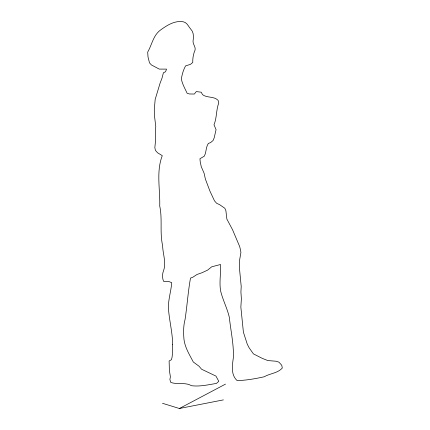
<?xml version="1.0" encoding="UTF-8"?>
<svg xmlns="http://www.w3.org/2000/svg" width="430" height="430" viewBox="0 0 430 430"><rect width="100%" height="100%" fill="white"/><g stroke="black" fill="none" stroke-linecap="round" stroke-linejoin="round"><path stroke-width="0.64" d="M162.508 403.297L179.385 408.5L225.497 384.114M179.385 408.5L223.412 399.889M172.672 344.355C171.925 349.461 173.134 354.82 171.441 359.722L169.119 360.996L169.382 370.397L170.398 376.831L169.882 379.507L170.764 382.399C177.429 384.871 185.11 381.942 191.49 385.705C199.821 386.774 208.222 384.759 216.44 383.42L218.8 381.34L215.957 376.099L201.557 369.209L199.052 366.242L193.29 361.985C189.544 354.761 184.959 347.601 183.97 339.286C183.406 332.653 183.341 325.913 185.072 319.436C187.152 305.698 188.034 291.782 190.501 278.076L192.645 277.334L197.064 274.453L202.073 272.711L207.577 270.126L211.727 266.793L220.515 264.504C220.993 273.319 219.123 282.204 220.611 290.89C222.735 299.887 227.26 308.262 229.33 317.383C230.743 330.632 233.732 343.737 233.431 357.126C232.367 364.962 230.539 374.616 237.091 380.571C246.207 380.41 255.307 378.728 264.197 376.777C269.997 373.401 277.758 373.229 282.306 368.058L281.752 365.28L278.957 362.178L276.162 361.238L267.825 360.566L262.284 358.378L253.421 353.879L249.104 347.762L247.272 344.204L243.401 332.18L240.854 307.106L241.38 298.796L240.918 292.045L241.214 286.482L239.359 267.224L239.424 261.112L240.924 252.464L240.343 249.271L239.677 246.567L232.528 229.69L226.868 219.085L225.89 210.689L224.842 208.276L219.585 204.632L216.682 203.32L214.489 200.837L209.942 191.124L205.406 179.122L204.067 173.134L201.267 166.722L200.192 161.621L199.955 158.718L204.266 156.214C206.481 152.198 205.733 147.184 208.373 143.394L210.539 142.642L213.092 140.47L214.172 137.874L216.064 129.634L213.989 124.786C216.919 117.82 216.075 110.016 218.757 102.985L218.118 100.351C213.947 95.997 207.05 98.185 202.525 94.648L201.229 92.219L196.274 91.563L194.381 94.041L189.41 93.971L187.125 93.245C184.986 88.612 182.336 84.108 181.363 79.039C182.003 74.497 183.352 69.982 185.54 65.919L190.533 64.317L192.764 62.452C192.635 58.131 193.382 53.868 195.118 49.901C195.714 46.752 192.914 44.381 193.027 41.291C193.613 37.168 193.989 32.298 190.748 29.133C188.394 26.526 187.152 22.494 183.261 21.79C174.779 20.28 166.985 25.332 160.422 30.095C153.225 35.357 151.908 44.844 147.694 52.1L148.011 56.948L149.495 62.866L151.435 64.962L159.272 69.096L166.55 69.112L165.545 71.751L163.411 72.734L162.067 77.975L160.062 83.243L155.171 99.448L154.279 109.623L154.467 115.622L155.773 126.603L155.305 131.521L155.692 139.234L154.843 147.667L155.429 150.393L157.563 152.784L162.282 155.649C156.063 171.683 160.245 189.297 159.724 206.024C162.567 219.128 159.605 232.512 162.626 245.605C162.766 253.888 166.501 262.59 163.54 270.723C162.164 274.103 162.223 277.957 163.561 281.333L168.581 281.424L171.726 282.666C171.097 291.083 168.318 299.205 168.399 307.703C169.141 320.027 172.462 331.981 172.672 344.355"/></g></svg>
